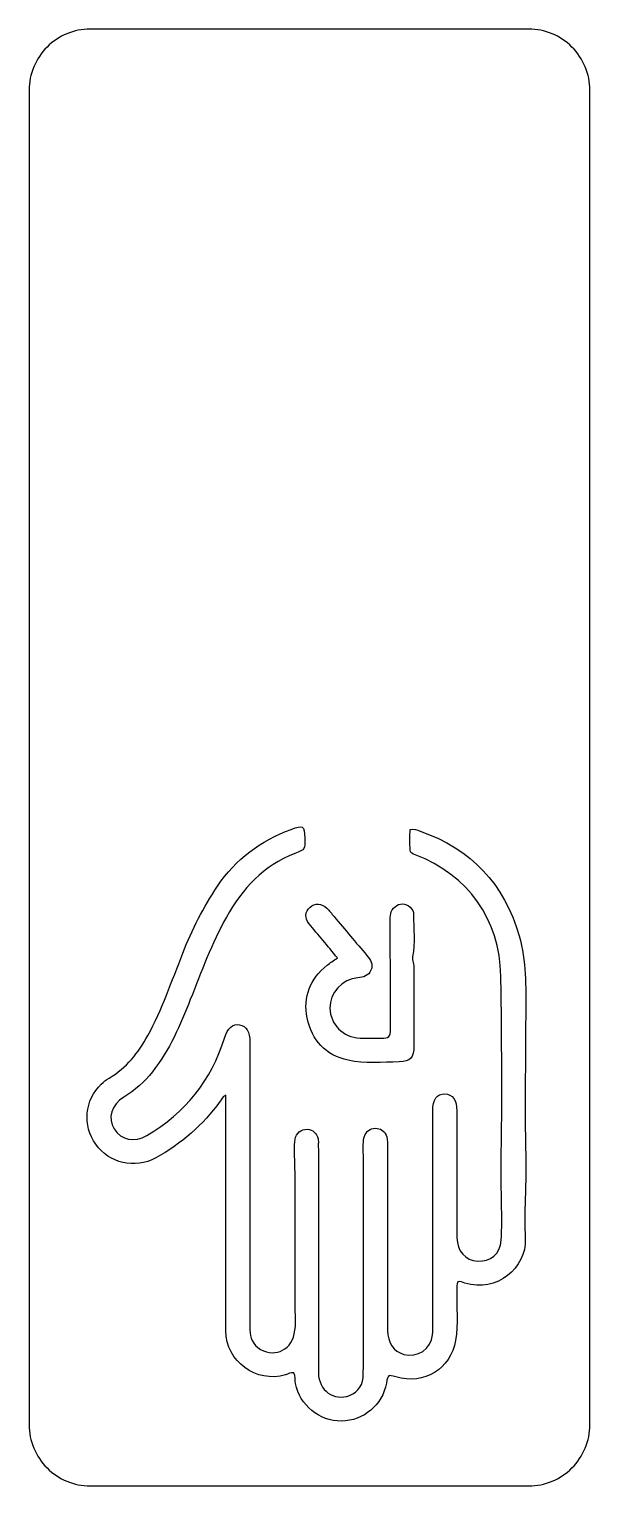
# Model space of a CAD drawing. Header units: millimetres. Extents: x -84.6 to -64.6, y -53 to -1.
import ezdxf

# ---------------------------------------------------------------- set-up
doc = ezdxf.new("R2010")
doc.units = ezdxf.units.MM
doc.layers.get('0').update_dxf_attribs({"linetype": 'CONTINUOUS'})

msp = doc.modelspace()

# ---------------------------------------------------------------- linework, layer by layer
msp.add_lwpolyline([(-64.6, -50.8), (-64.6, -3.18, 0.414214), (-66.78, -1), (-82.42, -1, 0.414214), (-84.6, -3.18), (-84.6, -50.8, 0.414214), (-82.42, -52.98), (-66.78, -52.98, 0.414214)], format="xyb", close=True)
for points in [[(-77.881, -31.582), (-77.234, -30.617), (-76.338, -29.958), (-75.253, -29.554)], [(-75.253, -29.554), (-74.82, -29.393), (-74.79, -29.415), (-74.769, -29.866)], [(-71.013, -30.289), (-71.018, -30.043), (-71.015, -29.798), (-71.015, -29.557)], [(-71.015, -29.557), (-70.864, -29.515), (-70.758, -29.581), (-70.653, -29.618)], [(-70.653, -29.618), (-68.832, -30.255), (-67.647, -31.498), (-67.124, -33.358)], [(-74.769, -29.866), (-74.75, -30.271), (-74.75, -30.272), (-75.124, -30.415)], [(-75.124, -30.415), (-76.244, -30.842), (-76.993, -31.668), (-77.565, -32.685)], [(-70.826, -30.466), (-70.917, -30.431), (-71.011, -30.404), (-71.013, -30.289)], [(-67.774, -34.792), (-67.819, -32.755), (-68.928, -31.19), (-70.826, -30.466)], [(-79.122, -33.977), (-78.792, -33.134), (-78.384, -32.331), (-77.881, -31.582)], [(-74.583, -32.337), (-74.406, -32.176), (-74.165, -32.186), (-73.978, -32.372)], [(-71.704, -32.562), (-71.664, -32.368), (-71.471, -32.212), (-71.288, -32.216)], [(-71.288, -32.216), (-71.089, -32.22), (-70.883, -32.387), (-70.886, -32.599)], [(-77.565, -32.685), (-78.093, -33.624), (-78.456, -34.634), (-78.851, -35.631)], [(-74.615, -32.921), (-74.778, -32.712), (-74.76, -32.498), (-74.583, -32.337)], [(-73.978, -32.372), (-73.89, -32.459), (-73.815, -32.56), (-73.724, -32.667)], [(-73.724, -32.667), (-73.328, -33.137), (-72.943, -33.596), (-72.555, -34.051)], [(-71.728, -32.84), (-71.728, -32.747), (-71.723, -32.653), (-71.704, -32.562)], [(-70.886, -32.599), (-70.894, -33.099), (-70.822, -33.6), (-70.923, -34.1)], [(-74.122, -33.512), (-74.286, -33.315), (-74.458, -33.123), (-74.615, -32.921)], [(-71.712, -34.779), (-71.715, -34.132), (-71.724, -33.486), (-71.728, -32.84)], [(-73.601, -34.144), (-73.781, -33.925), (-73.951, -33.718), (-74.122, -33.512)], [(-67.124, -33.358), (-66.872, -34.251), (-66.88, -35.171), (-66.887, -36.089)], [(-80.371, -36.914), (-79.858, -35.976), (-79.511, -34.967), (-79.122, -33.977)], [(-73.975, -34.404), (-73.869, -34.316), (-73.748, -34.246), (-73.601, -34.144)], [(-72.555, -34.051), (-72.423, -34.206), (-72.315, -34.368), (-72.408, -34.578)], [(-70.923, -34.1), (-70.949, -34.23), (-70.872, -34.378), (-70.873, -34.527)], [(-74.681, -36.285), (-74.838, -35.524), (-74.57, -34.895), (-73.975, -34.404)], [(-72.408, -34.578), (-72.497, -34.779), (-72.668, -34.838), (-72.881, -34.853)], [(-71.713, -36.664), (-71.708, -36.036), (-71.709, -35.407), (-71.712, -34.779)], [(-70.873, -34.527), (-70.88, -35.444), (-70.876, -36.361), (-70.877, -37.279)], [(-67.74, -37.987), (-67.753, -36.922), (-67.751, -35.857), (-67.774, -34.792)], [(-72.881, -34.853), (-73.432, -34.891), (-73.881, -35.392), (-73.871, -35.933)], [(-78.851, -35.631), (-79.209, -36.537), (-79.586, -37.432), (-80.202, -38.202)], [(-73.215, -37.795), (-74.03, -37.615), (-74.515, -37.085), (-74.681, -36.285)], [(-73.871, -35.933), (-73.86, -36.521), (-73.412, -36.973), (-72.796, -37.004)], [(-66.887, -36.089), (-66.894, -37.092), (-66.899, -38.095), (-66.908, -39.098)], [(-77.63, -37.002), (-77.518, -36.641), (-77.336, -36.481), (-77.097, -36.525)], [(-77.097, -36.525), (-76.851, -36.57), (-76.726, -36.776), (-76.726, -37.142)], [(-72.049, -37.006), (-71.757, -37.003), (-71.715, -36.966), (-71.713, -36.664)], [(-81.75, -38.428), (-81.127, -38.071), (-80.708, -37.53), (-80.371, -36.914)], [(-80.397, -40.476), (-79.035, -39.669), (-78.103, -38.518), (-77.63, -37.002)], [(-76.726, -37.142), (-76.726, -40.534), (-76.725, -43.926), (-76.728, -47.318)], [(-72.796, -37.004), (-72.547, -37.016), (-72.298, -37.009), (-72.049, -37.006)], [(-70.877, -37.279), (-70.877, -37.695), (-70.996, -37.847), (-71.402, -37.852)], [(-71.402, -37.852), (-72.006, -37.858), (-72.616, -37.927), (-73.215, -37.795)], [(-82.026, -38.642), (-81.943, -38.561), (-81.85, -38.485), (-81.75, -38.428)], [(-80.202, -38.202), (-80.491, -38.564), (-80.834, -38.865), (-81.227, -39.11)], [(-67.75, -42.91), (-67.791, -41.269), (-67.718, -39.628), (-67.74, -37.987)], [(-82.224, -40.792), (-82.702, -40.12), (-82.621, -39.214), (-82.026, -38.642)], [(-81.227, -39.11), (-81.671, -39.386), (-81.806, -39.853), (-81.563, -40.246)], [(-77.791, -39.257), (-78.403, -40.103), (-79.171, -40.776), (-80.084, -41.275)], [(-77.584, -39.044), (-77.712, -39.09), (-77.74, -39.186), (-77.791, -39.257)], [(-77.584, -39.448), (-77.584, -39.319), (-77.584, -39.189), (-77.584, -39.044)], [(-77.581, -47.453), (-77.585, -44.785), (-77.584, -42.117), (-77.584, -39.448)], [(-70.205, -39.604), (-70.205, -39.189), (-70.058, -38.983), (-69.77, -38.991)], [(-69.77, -38.991), (-69.499, -38.999), (-69.345, -39.219), (-69.344, -39.603)], [(-66.908, -39.098), (-66.918, -40.311), (-66.857, -41.524), (-66.904, -42.737)], [(-70.204, -47.166), (-70.204, -44.645), (-70.204, -42.125), (-70.205, -39.604)], [(-69.344, -39.603), (-69.343, -41.113), (-69.343, -42.622), (-69.34, -44.131)], [(-81.563, -40.246), (-81.317, -40.643), (-80.846, -40.741), (-80.397, -40.476)], [(-75.112, -40.61), (-75.081, -40.398), (-74.898, -40.245), (-74.687, -40.256)], [(-74.687, -40.256), (-74.474, -40.268), (-74.346, -40.394), (-74.295, -40.596)], [(-72.68, -40.811), (-72.68, -40.687), (-72.682, -40.562), (-72.618, -40.448)], [(-72.618, -40.448), (-72.523, -40.282), (-72.382, -40.203), (-72.192, -40.226)], [(-72.192, -40.226), (-72.011, -40.248), (-71.898, -40.353), (-71.845, -40.527)], [(-71.845, -40.527), (-71.808, -40.649), (-71.818, -40.774), (-71.818, -40.898)], [(-80.084, -41.275), (-80.833, -41.686), (-81.743, -41.47), (-82.224, -40.792)], [(-75.136, -41.005), (-75.137, -40.873), (-75.131, -40.74), (-75.112, -40.61)], [(-75.116, -41.891), (-75.116, -41.596), (-75.133, -41.3), (-75.136, -41.005)], [(-74.295, -40.596), (-74.28, -40.655), (-74.285, -40.719), (-74.285, -40.781)], [(-74.285, -40.781), (-74.284, -42.43), (-74.284, -44.08), (-74.284, -45.729)], [(-72.678, -44.219), (-72.678, -43.083), (-72.679, -41.947), (-72.68, -40.811)], [(-71.818, -40.898), (-71.816, -43.076), (-71.816, -45.254), (-71.813, -47.432)], [(-75.113, -46.488), (-75.104, -44.956), (-75.111, -43.423), (-75.116, -41.891)], [(-67.763, -44.215), (-67.732, -43.782), (-67.739, -43.345), (-67.75, -42.91)], [(-66.904, -42.737), (-66.922, -43.211), (-66.923, -43.686), (-66.903, -44.159)], [(-69.34, -44.131), (-69.339, -44.602), (-69.039, -44.934), (-68.602, -44.959)], [(-66.903, -44.159), (-66.86, -45.2), (-67.916, -46.099), (-69.059, -45.744)], [(-72.68, -48.98), (-72.678, -47.393), (-72.678, -45.806), (-72.678, -44.219)], [(-68.602, -44.959), (-68.141, -44.986), (-67.798, -44.703), (-67.763, -44.215)], [(-74.284, -45.729), (-74.283, -46.802), (-74.287, -47.874), (-74.281, -48.947)], [(-69.306, -45.702), (-69.37, -45.793), (-69.339, -45.897), (-69.343, -45.995)], [(-69.059, -45.744), (-69.137, -45.719), (-69.213, -45.665), (-69.306, -45.702)], [(-69.343, -45.995), (-69.368, -46.593), (-69.283, -47.195), (-69.388, -47.788)], [(-75.142, -47.558), (-75.061, -47.203), (-75.115, -46.844), (-75.113, -46.488)], [(-70.209, -47.586), (-70.198, -47.446), (-70.204, -47.306), (-70.204, -47.166)], [(-75.455, -49.015), (-76.494, -49.332), (-77.579, -48.541), (-77.581, -47.453)], [(-76.728, -47.318), (-76.728, -47.594), (-76.682, -47.843), (-76.448, -48.044)], [(-76.448, -48.044), (-75.907, -48.429), (-75.286, -48.189), (-75.142, -47.558)], [(-71.813, -47.432), (-71.813, -47.879), (-71.604, -48.181), (-71.234, -48.288)], [(-69.388, -47.788), (-69.57, -48.82), (-70.508, -49.385), (-71.517, -49.092)], [(-71.234, -48.288), (-70.746, -48.43), (-70.252, -48.093), (-70.209, -47.586)], [(-75.161, -48.948), (-75.275, -48.922), (-75.362, -48.986), (-75.455, -49.015)], [(-75.102, -49.333), (-75.127, -49.206), (-75.087, -49.068), (-75.161, -48.948)], [(-73.464, -50.669), (-74.246, -50.675), (-74.951, -50.1), (-75.102, -49.333)], [(-74.281, -48.947), (-74.278, -49.576), (-73.725, -49.97), (-73.168, -49.752)], [(-71.855, -49.31), (-71.999, -50.097), (-72.668, -50.662), (-73.464, -50.669)], [(-73.168, -49.752), (-72.851, -49.628), (-72.68, -49.363), (-72.68, -48.98)], [(-71.517, -49.092), (-71.8, -49.01), (-71.8, -49.01), (-71.855, -49.31)]]:
    msp.add_open_spline(points, degree=3)

doc.saveas('drawing.dxf')
